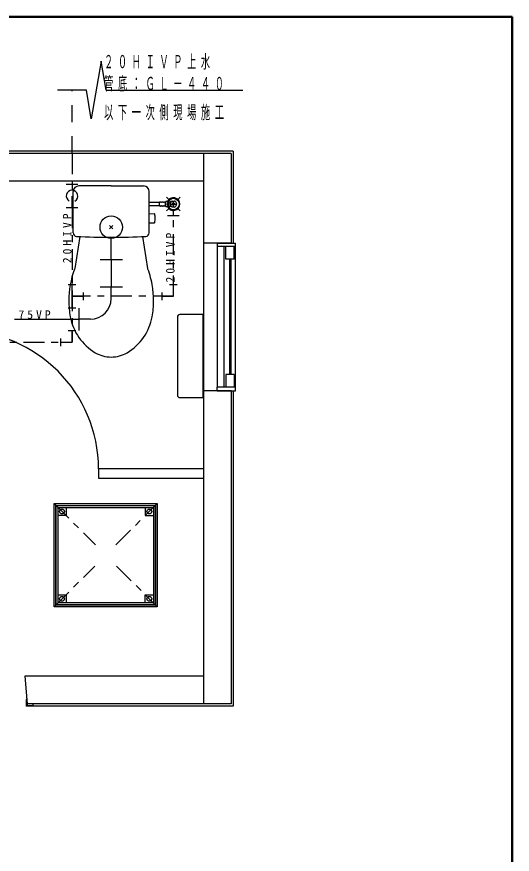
# Model space of a CAD drawing. Units: millimetres, scale not verified. Extents: x -11550 to 6, y -53460 to 8010.
# Drawn here: x -2150 to 0, y -49086 to -45450 of the extents above; entities that cross this region are included whole.
import ezdxf

# ---------------------------------------------------------------- set-up
doc = ezdxf.new("R2010")
doc.units = ezdxf.units.MM
doc.header["$LTSCALE"] = 30
doc.linetypes.add('USER1', pattern=[4.5, 2.5, -2])
doc.linetypes.add('USER2', pattern=[6, 3, -1, 1, -1])
doc.layers.add('layer1', color=4, linetype='Continuous', lineweight=25)
doc.styles.add('ＭＳ ゴシック', font='')
doc.styles.get('ＭＳ ゴシック').set_extended_font_data('MS Gothic')

msp = doc.modelspace()

# ---------------------------------------------------------------- linework, layer by layer
at = {"layer": 'layer1', "color": 7, "lineweight": 50}
for p, q in [((0, -45450), (-11550, -45450)), ((0, -53460), (0, -45450))]:
    msp.add_line(p, q, dxfattribs=at)
at = {"layer": 'layer1'}
for p, q in [((-1784.29, -45643.25), (-1826.79, -45893.25)), ((-1763.04, -45768.25), (-1784.29, -45643.25)), ((-1848.04, -45768.25), (-1973.04, -45768.25)), ((-1826.79, -45893.25), (-1848.04, -45768.25)), ((-1763.04, -45768.25), (-1169.08, -45768.25)), ((-1210.54, -46033.25), (-2680.54, -46033.25)), ((-1220.54, -46043.25), (-2680.54, -46043.25)), ((-1340.54, -46043.25), (-1340.54, -48433.25)), ((-1220.54, -46043.25), (-1220.54, -46433.25)), ((-1210.54, -46033.25), (-1210.54, -46433.25)), ((-1340.54, -46163.25), (-3690.54, -46163.25)), ((-1905.54, -46388.48), (-1905.54, -46209.25)), ((-1740.54, -46184.25), (-1880.54, -46184.25)), ((-1740.54, -46184.25), (-1655.54, -46184.25)), ((-1655.54, -46184.25), (-1600.54, -46184.25)), ((-1575.54, -46344.49), (-1575.54, -46209.25)), ((-1530.54, -46255.95), (-1575.54, -46255.95)), ((-1530.54, -46270.55), (-1575.54, -46270.55)), ((-1526.29, -46254.26), (-1530.54, -46254.26)), ((-1530.54, -46272.25), (-1530.54, -46254.26)), ((-1526.29, -46272.25), (-1530.54, -46272.25)), ((-1522.04, -46256.01), (-1524.54, -46256.01)), ((-1522.04, -46270.5), (-1524.54, -46270.5)), ((-1514.04, -46256.01), (-1516.54, -46256.01)), ((-1514.04, -46270.5), (-1516.54, -46270.5)), ((-1505.54, -46256.01), (-1509.04, -46256.01)), ((-1505.54, -46270.5), (-1509.04, -46270.5)), ((-1504.04, -46256.66), (-1504.54, -46257.16)), ((-1504.54, -46269.5), (-1504.54, -46257.01)), ((-1504.04, -46269.85), (-1504.54, -46269.35)), ((-1504.04, -46256.66), (-1503.54, -46256.66)), ((-1504.04, -46269.85), (-1503.54, -46269.85)), ((-1502.75, -46251.76), (-1503.54, -46252.2)), ((-1503.54, -46274.32), (-1503.54, -46252.19)), ((-1503.54, -46274.31), (-1502.75, -46274.75)), ((-1492.32, -46251.76), (-1502.75, -46251.76)), ((-1492.32, -46274.75), (-1502.75, -46274.75)), ((-1491.54, -46252.2), (-1492.32, -46251.76)), ((-1492.32, -46274.75), (-1491.54, -46274.31)), ((-1491.54, -46252.19), (-1491.54, -46274.32)), ((-1491.54, -46252.19), (-1491.54, -46274.32)), ((-1491.54, -46252.78), (-1485.65, -46252.78)), ((-1491.54, -46273.73), (-1485.65, -46273.73)), ((-1484.4, -46261.25), (-1479.24, -46252.32)), ((-1479.23, -46274.19), (-1484.4, -46265.25)), ((-1480.54, -46263.25), (-1460.54, -46263.25)), ((-1479.24, -46252.32), (-1479.2, -46252.25)), ((-1479.2, -46274.25), (-1479.23, -46274.19)), ((-1475.74, -46250.25), (-1465.34, -46250.25)), ((-1465.34, -46276.25), (-1475.74, -46276.25)), ((-1470.54, -46273.25), (-1470.54, -46253.25)), ((-1461.88, -46252.25), (-1456.68, -46261.26)), ((-1456.68, -46265.25), (-1461.88, -46274.25)), ((-1575.02, -46304.52), (-1552.11, -46305.32)), ((-1575.54, -46388.48), (-1575.54, -46344.49)), ((-1575.02, -46344.99), (-1552.11, -46344.19)), ((-1733.47, -46370.33), (-1747.61, -46356.18)), ((-1733.47, -46356.18), (-1747.61, -46370.33)), ((-1876.01, -46404.19), (-1898.13, -46542.2)), ((-1605.07, -46404.19), (-1582.94, -46542.2)), ((-1220.54, -46433.25), (-1340.54, -46433.25)), ((-1280.54, -46433.25), (-1280.54, -46447.75)), ((-1280.54, -46433.25), (-1200.54, -46433.25)), ((-1280.54, -46447.75), (-1280.54, -47058.75)), ((-1200.54, -46447.75), (-1280.54, -46447.75)), ((-1250.94, -47058.75), (-1250.94, -46447.75)), ((-1243.54, -46502.76), (-1243.54, -46447.75)), ((-1206.64, -46502.76), (-1206.64, -46447.75)), ((-1200.54, -46447.75), (-1200.54, -46433.25)), ((-1200.54, -47058.75), (-1200.54, -46447.75)), ((-1206.64, -46502.76), (-1243.54, -46502.76)), ((-1225.54, -47003.75), (-1225.54, -46502.76)), ((-1220.54, -47003.75), (-1220.54, -46502.76)), ((-1453.04, -46753.25), (-1453.04, -47093.25)), ((-1341.14, -46743.25), (-1443.04, -46743.25)), ((-1341.04, -47103.15), (-1341.04, -46743.35)), ((-1341.04, -46749.75), (-1340.54, -46749.75)), ((-1341.04, -46750.25), (-1340.54, -46750.25)), ((-1340.54, -46749.75), (-1340.54, -47096.75)), ((-1243.54, -47003.75), (-1243.54, -47058.75)), ((-1206.64, -47003.75), (-1243.54, -47003.75)), ((-1206.64, -47003.75), (-1206.64, -47058.75)), ((-1220.54, -47073.25), (-1340.54, -47073.25)), ((-1200.54, -47058.75), (-1280.54, -47058.75)), ((-1280.54, -47073.25), (-1280.54, -47058.75)), ((-1280.54, -47073.25), (-1200.54, -47073.25)), ((-1220.54, -47073.25), (-1220.54, -48433.25)), ((-1210.54, -47073.25), (-1210.54, -48443.25)), ((-1200.54, -47073.25), (-1200.54, -47058.75)), ((-1443.04, -47103.25), (-1341.14, -47103.25)), ((-1341.04, -47096.25), (-1340.54, -47096.25)), ((-1341.04, -47096.75), (-1340.54, -47096.75)), ((-1340.54, -47413.25), (-1795.54, -47413.25)), ((-1795.54, -47413.25), (-1795.54, -47453.25)), ((-1795.54, -47453.25), (-1340.54, -47453.25)), ((-1988.54, -48011.25), (-1988.54, -47563.25)), ((-1988.54, -47563.25), (-1540.54, -47563.25)), ((-1980.54, -48003.25), (-1980.54, -47571.25)), ((-1980.54, -47571.25), (-1548.54, -47571.25)), ((-1979.54, -48002.25), (-1979.54, -47572.25)), ((-1979.54, -47572.25), (-1549.54, -47572.25)), ((-1971.54, -47580.25), (-1971.54, -47994.25)), ((-1971.54, -47580.25), (-1557.54, -47580.25)), ((-1936.54, -47580.25), (-1936.54, -47615.25)), ((-1592.54, -47580.25), (-1592.54, -47615.25)), ((-1557.54, -47580.25), (-1557.54, -47994.25)), ((-1549.54, -47572.25), (-1549.54, -48002.25)), ((-1548.54, -47571.25), (-1548.54, -48003.25)), ((-1540.54, -47563.25), (-1540.54, -48011.25)), ((-1936.54, -47615.25), (-1971.54, -47615.25)), ((-1592.54, -47615.25), (-1557.54, -47615.25)), ((-1971.54, -47959.25), (-1936.54, -47959.25)), ((-1936.54, -47959.25), (-1936.54, -47994.25)), ((-1592.54, -47959.25), (-1557.54, -47959.25)), ((-1592.54, -47994.25), (-1592.54, -47959.25)), ((-1540.54, -48011.25), (-1988.54, -48011.25)), ((-1980.54, -48003.25), (-1548.54, -48003.25)), ((-1979.54, -48002.25), (-1549.54, -48002.25)), ((-1557.54, -47994.25), (-1971.54, -47994.25)), ((-1340.54, -48313.25), (-2115.54, -48313.25)), ((-2115.54, -48313.25), (-2105.54, -48433.25)), ((-2107.54, -48413.25), (-2109.54, -48413.25)), ((-2109.54, -48413.25), (-2109.54, -48443.25)), ((-2107.54, -48413.25), (-2107.54, -48441.25)), ((-2079.54, -48443.25), (-2109.54, -48443.25)), ((-2079.54, -48441.25), (-2107.54, -48441.25)), ((-1220.54, -48433.25), (-2105.54, -48433.25)), ((-2105.54, -48433.25), (-2105.54, -48441.25)), ((-2079.54, -48441.25), (-2079.54, -48433.25)), ((-2079.54, -48441.25), (-2079.54, -48443.25)), ((-1210.54, -48443.25), (-2079.54, -48443.25))]:
    msp.add_line(p, q, dxfattribs=at)
at = {"layer": 'layer1', "linetype": 'USER1'}
msp.add_line((-1910.54, -46043.25), (-1910.54, -45768.25), dxfattribs=at)
at = {"layer": 'layer1', "color": 6, "linetype": 'USER2'}
for p, q in [((-1910.54, -46043.25), (-1910.54, -46198.26)), ((-1910.54, -46278.34), (-1910.54, -46863.25)), ((-1470.54, -46663.25), (-1470.54, -46313.25)), ((-1470.54, -46663.25), (-1910.54, -46663.25)), ((-3560.54, -46863.25), (-1910.54, -46863.25))]:
    msp.add_line(p, q, dxfattribs=at)
at = {"layer": 'layer1', "color": 20}
for p, q in [((-1885.54, -46178.34), (-1935.54, -46178.34)), ((-1910.54, -46178.34), (-1910.54, -46203.34)), ((-1910.54, -46278.34), (-1910.54, -46228.34)), ((-1488.22, -46245.58), (-1500.54, -46233.25)), ((-1452.86, -46245.58), (-1440.54, -46233.25)), ((-1935.54, -46278.34), (-1885.54, -46278.34)), ((-1488.22, -46280.93), (-1500.54, -46293.25)), ((-1452.86, -46280.93), (-1440.54, -46293.25)), ((-1495.54, -46313.25), (-1445.54, -46313.25)), ((-1470.54, -46313.25), (-1470.54, -46288.25)), ((-1740.54, -46503.25), (-1740.54, -46411.75)), ((-1789.04, -46503.25), (-1692.04, -46503.25)), ((-1894.04, -46613.25), (-1927.04, -46613.25)), ((-1910.54, -46663.25), (-1910.54, -46613.25)), ((-1860.54, -46679.75), (-1860.54, -46646.75)), ((-1692.04, -46623.25), (-1789.04, -46623.25)), ((-1740.51, -46673.49), (-1740.51, -46623.25)), ((-1520.54, -46646.75), (-1520.54, -46679.75)), ((-1454.04, -46613.25), (-1487.04, -46613.25)), ((-1470.54, -46663.25), (-1470.54, -46613.25)), ((-1910.54, -46713.25), (-1910.54, -46663.25)), ((-1910.54, -46663.25), (-1860.54, -46663.25)), ((-1520.54, -46663.25), (-1470.54, -46663.25)), ((-1927.04, -46713.25), (-1894.04, -46713.25)), ((-1880.54, -46714.75), (-1880.54, -46811.75)), ((-1830.32, -46763.25), (-1880.54, -46763.25)), ((-1894.04, -46813.25), (-1927.04, -46813.25)), ((-1910.54, -46863.25), (-1910.54, -46813.25)), ((-1960.54, -46846.75), (-1960.54, -46879.75)), ((-1960.54, -46863.25), (-1910.54, -46863.25))]:
    msp.add_line(p, q, dxfattribs=at)
at = {"layer": 'layer1', "color": 6}
for p, q in [((-1740.54, -46503.25), (-1740.54, -46623.25)), ((-2160.54, -46763.25), (-1880.54, -46763.25))]:
    msp.add_line(p, q, dxfattribs=at)
at = {"layer": 'layer1', "linetype": 'USER2'}
for p, q in [((-1988.54, -47563.25), (-1808.78, -47743.02)), ((-1720.3, -47743.02), (-1540.54, -47563.25)), ((-1988.54, -48011.25), (-1812.17, -47834.88)), ((-1716.91, -47834.88), (-1540.54, -48011.25))]:
    msp.add_line(p, q, dxfattribs=at)
at = {"layer": 'layer1'}
for points in [[(-1524.54, -46256.01), (-1524.57, -46255.7), (-1524.64, -46255.41), (-1524.77, -46255.13), (-1524.95, -46254.88), (-1525.16, -46254.66), (-1525.41, -46254.49), (-1525.69, -46254.36), (-1525.98, -46254.28), (-1526.29, -46254.26)], [(-1526.29, -46272.25), (-1525.95, -46272.22), (-1525.62, -46272.12), (-1525.32, -46271.96), (-1525.05, -46271.74), (-1524.83, -46271.48), (-1524.67, -46271.17), (-1524.57, -46270.85), (-1524.54, -46270.5)], [(-1516.54, -46256.01), (-1516.89, -46255.51), (-1517.32, -46255.09), (-1517.83, -46254.76), (-1518.39, -46254.54), (-1518.99, -46254.42), (-1519.59, -46254.42), (-1520.19, -46254.54), (-1520.75, -46254.76), (-1521.25, -46255.09), (-1521.69, -46255.51), (-1522.04, -46256.01)], [(-1522.04, -46270.5), (-1521.69, -46271), (-1521.25, -46271.42), (-1520.75, -46271.75), (-1520.19, -46271.97), (-1519.59, -46272.09), (-1518.99, -46272.09), (-1518.39, -46271.97), (-1517.83, -46271.75), (-1517.32, -46271.42), (-1516.89, -46271), (-1516.54, -46270.5)], [(-1509.04, -46256.01), (-1509.3, -46255.55), (-1509.64, -46255.16), (-1510.05, -46254.84), (-1510.52, -46254.6), (-1511.02, -46254.45), (-1511.54, -46254.41), (-1512.06, -46254.45), (-1512.56, -46254.6), (-1513.02, -46254.84), (-1513.43, -46255.16), (-1513.78, -46255.55), (-1514.04, -46256.01)], [(-1514.04, -46270.5), (-1513.78, -46270.96), (-1513.43, -46271.35), (-1513.02, -46271.67), (-1512.56, -46271.91), (-1512.06, -46272.06), (-1511.54, -46272.1), (-1511.02, -46272.06), (-1510.52, -46271.91), (-1510.05, -46271.67), (-1509.64, -46271.35), (-1509.3, -46270.96), (-1509.04, -46270.5)], [(-1504.54, -46257.01), (-1504.55, -46256.83), (-1504.6, -46256.66), (-1504.67, -46256.51), (-1504.77, -46256.36), (-1504.9, -46256.24), (-1505.04, -46256.14), (-1505.2, -46256.07), (-1505.37, -46256.02), (-1505.54, -46256.01)], [(-1505.54, -46270.5), (-1505.34, -46270.49), (-1505.16, -46270.43), (-1504.98, -46270.34), (-1504.83, -46270.21), (-1504.71, -46270.06), (-1504.61, -46269.89), (-1504.56, -46269.7), (-1504.54, -46269.5)]]:
    msp.add_lwpolyline(points, dxfattribs=at)
at = {"layer": 'layer1', "color": 20}
for centre, radius in [((-1470.54, -46263.25), 25), ((-1740.54, -46363.25), 48.5)]:
    msp.add_circle(centre, radius, dxfattribs=at)
at = {"layer": 'layer1'}
for centre, radius in [((-1470.54, -46263.25), 5.15), ((-1954.04, -47597.75), 10.5), ((-1575.04, -47597.75), 10.5), ((-1954.04, -47976.75), 10.5), ((-1575.04, -47976.75), 10.5)]:
    msp.add_circle(centre, radius, dxfattribs=at)
at = {"layer": 'layer1', "color": 20}
for centre, radius, start, end in [((-1910.54, -46228.34), 25, 300, 240), ((-1831.47, -46672.3), 90.96, 270.72137, 359.24786)]:
    msp.add_arc(centre, radius, start, end, dxfattribs=at)
at = {"layer": 'layer1'}
for centre, radius, start, end in [((-1880.54, -46209.25), 25, 90, 180), ((-1600.54, -46209.25), 25, 0, 90), ((-1470.54, -46263.25), 27.5, 0.00003, 155.28034), ((-1470.54, -46263.25), 27.5, 204.7196, 0), ((-1485.66, -46318.73), 45, 81.79705, 89.99925), ((-1485.65, -46207.78), 45, 269.99924, 278.20117), ((-1470.54, -46263.25), 14, 171.78673, 188.21327), ((-1470.54, -46263.25), 14, 111.78679, 128.21323), ((-1470.54, -46263.25), 14, 231.78677, 248.21321), ((-1470.54, -46263.25), 14, 51.78679, 68.21318), ((-1470.54, -46263.25), 14, 291.78682, 308.21321), ((-1470.54, -46263.26), 14, 351.78745, 8.21255), ((-1552.16, -46306.82), 1.5, 2.06155, 88), ((-2050.34, -46324.75), 500, 0, 2.06155), ((-1575.04, -46344.49), 0.5, 180, 272.00002), ((-1552.16, -46342.69), 1.5, 272, 357.93843), ((-2050.34, -46324.75), 500, 357.93843, 0), ((-1890.54, -46388.48), 15, 180.00006, 267.11877), ((-1590.54, -46388.48), 15, 272.87729, 359.99982), ((-1740.54, -43407.25), 3000, 267.11966, 270.00006), ((-1740.54, -43407.25), 3000, 270.00006, 272.88045), ((-1524.54, -46683.3), 400, 159.85036, 180), ((-1889.73, -46549.3), 11, 135.60626, 159.85036), ((-1591.35, -46549.3), 11, 20.14963, 43.7131), ((-1956.54, -46683.3), 400, 8.88586, 20.14963), ((-1956.54, -46683.3), 400, 0, 8.88586), ((-1544.54, -46683.3), 380, 180, 190.49225), ((-1936.54, -46683.3), 380, 349.50774, 0), ((-1692.03, -46710.61), 230, 190.49225, 239.29544), ((-1789.05, -46710.61), 230, 300.70454, 349.50774), ((-1443.04, -46753.25), 10, 90, 180), ((-1341.14, -46743.35), 0.1, 0.00521, 89.99382), ((-2395.54, -47413.25), 600, 0, 90), ((-1740.54, -46792.3), 135, 239.29544, 270), ((-1740.54, -46792.3), 135, 270, 300.70454), ((-1443.04, -47093.25), 10, 180, 270), ((-1341.14, -47103.15), 0.1, 270.00618, 359.99479)]:
    msp.add_arc(centre, radius, start, end, dxfattribs=at)

# ---------------------------------------------------------------- texts
at = {"layer": 'layer1', "color": 2, "attachment_point": 7, "style": 'ＭＳ ゴシック'}
for s, insert, char_height in [('\\T1.5;\\W0.5;２０ＨＩＶＰ上水', (-1771.54, -45679.68), 57.18), ('\\T1.5;\\W0.5;管底：ＧＬ－４４０', (-1771.54, -45774.68), 57.18), ('\\T1.5;\\W0.5;以下一次側現場施工', (-1771.54, -45899.68), 57.18), ('\\T1.5;75VP', (-2143.15, -46762.31), 37.39)]:
    msp.add_mtext(s, dxfattribs=dict(at, insert=insert, char_height=char_height))
at = {"layer": 'layer1', "color": 2, "char_height": 37.39, "attachment_point": 7, "rotation": 90, "style": 'ＭＳ ゴシック'}
for insert in [(-1912.36, -46520.08), (-1464.98, -46603.71)]:
    msp.add_mtext('\\T1.5;20HIVP', dxfattribs=dict(at, insert=insert))

doc.saveas('drawing.dxf')
